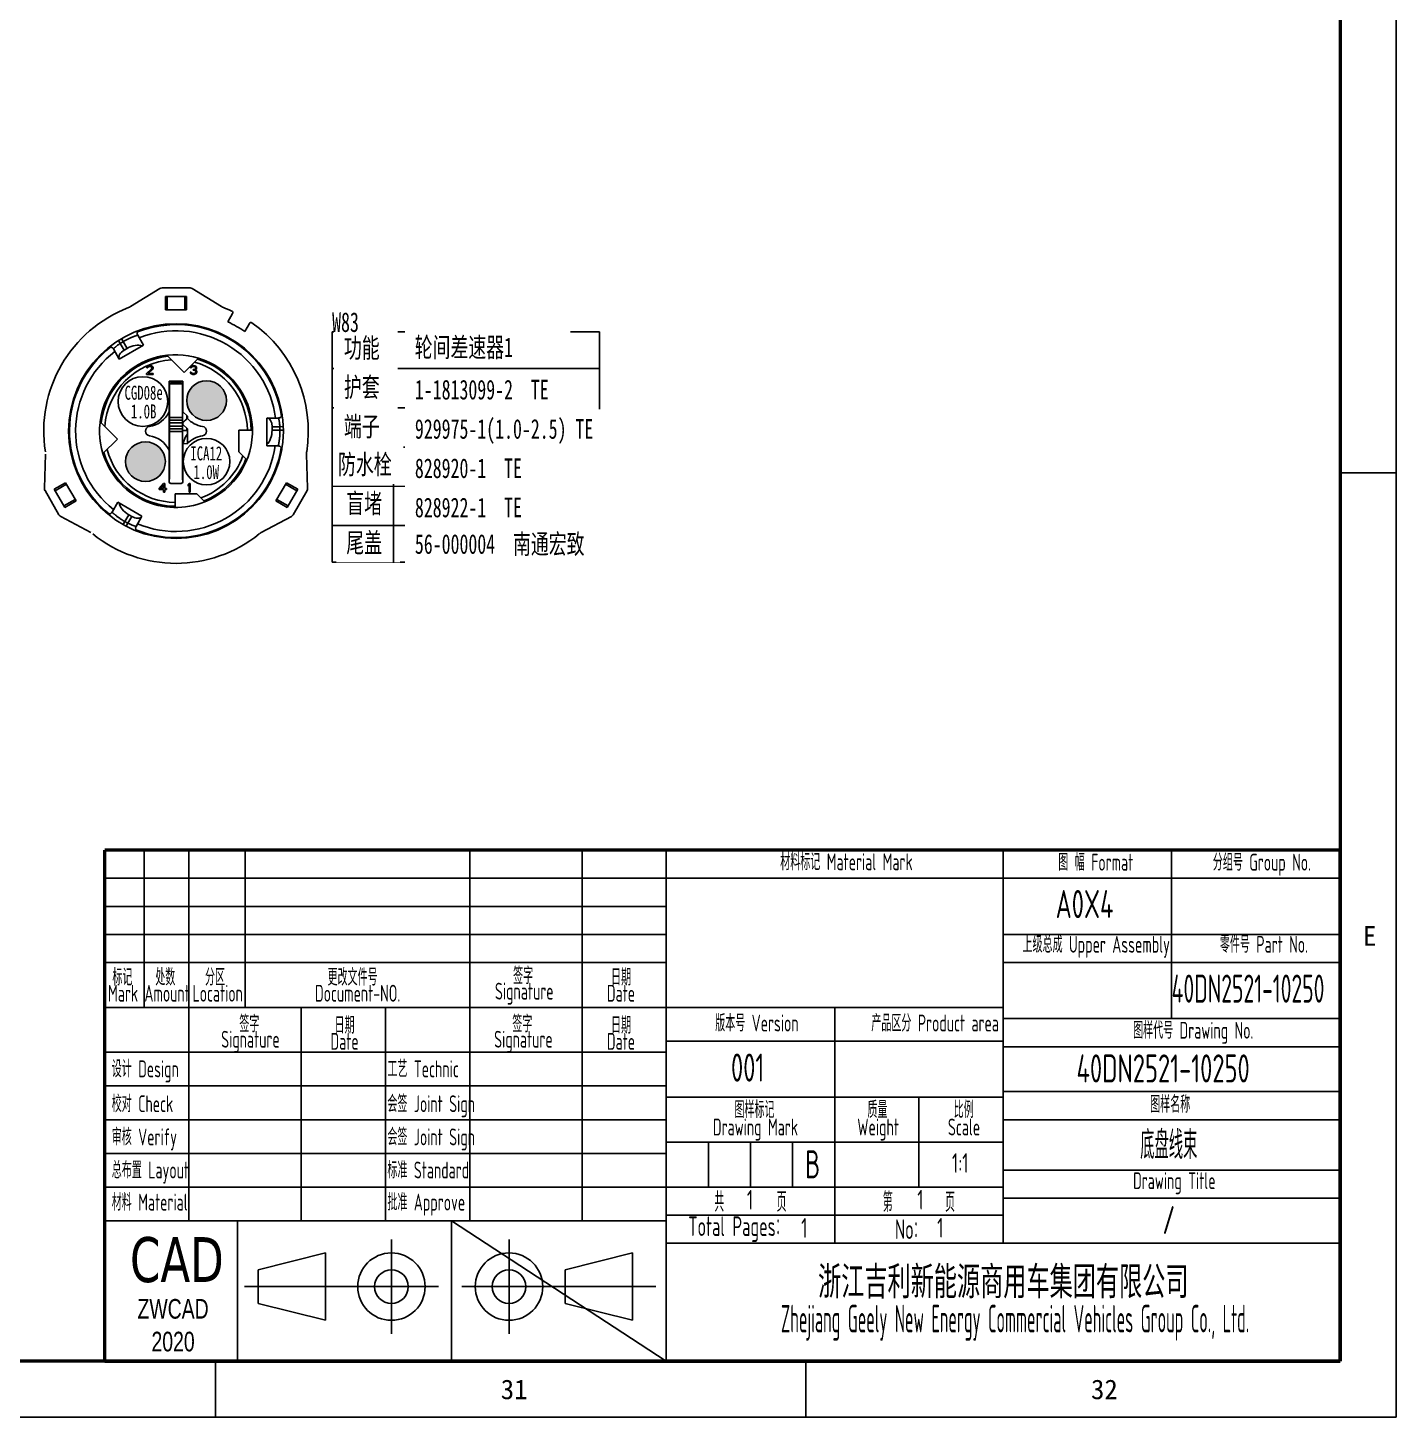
# Model space of a CAD drawing. Header units: millimetres. Extents: x 3853 to 7217, y 3585 to 4426.
# Drawn here: x 6973.2 to 7216.9, y 3584.9 to 3832.4 of the extents above; entities that cross this region are included whole.
import ezdxf
from ezdxf.enums import TextEntityAlignment as Align

# ---------------------------------------------------------------- set-up
doc = ezdxf.new("R2010")
doc.units = ezdxf.units.MM
doc.layers.get('0').update_dxf_attribs({"lineweight": 25})
for name, color, linetype, lineweight in [('1轮廓实线层', 7, 'Continuous', 50), ('6文字层', 3, 'Continuous', 25), ('_0', 7, 'Continuous', 25), ('图框层', 7, 'Continuous', 25)]:
    doc.layers.add(name, color=color, linetype=linetype, lineweight=lineweight)
doc.styles.add('PC_TEXTSTYLE', font='ISOCP.SHX', dxfattribs={"width": 0.707, "bigfont": 'GBCBIG.SHX'})
doc.styles.get("Standard").update_dxf_attribs({"font": ''})
doc.styles.add('技术要求及剖视用', font='gbenor.shx', dxfattribs={"width": 0.7, "bigfont": 'gbcbig.shx'})
doc.styles.add('标准', font='', dxfattribs={"width": 0.667})
doc.styles.add('模板专用', font='gbenor.shx', dxfattribs={"width": 0.7, "bigfont": 'gbcbig.shx'})
doc.styles.get('Standard').set_extended_font_data('SimSun')
doc.styles.get('标准').set_extended_font_data('SimSun')

# ---------------------------------------------------------------- blocks, each defined once
blk = doc.blocks.new('ZwmFrameMain_A0X4^_^分区图框^_^landscape')
at = {"lineweight": 50}
for p, q in [((3329, 821), (3329, 0)), ((3329, 0), (0, 0))]:
    blk.add_line(p, q, dxfattribs=at)
at = {"color": 3}
for p, q in [((3329, 158.2), (3339, 158.2)), ((3128.75, 0), (3128.75, -10)), ((3233.88, 0), (3233.88, -10))]:
    blk.add_line(p, q, dxfattribs=at)
at = {"layer": '图框层', "color": 1}
for p, q in [((3339, 831), (3339, -10)), ((3339, -10), (-25, -10))]:
    blk.add_line(p, q, dxfattribs=at)
at = {"color": 3, "char_height": 3.5, "attachment_point": 1}
for s, width, insert in [('E', 3.8442, (3333.09, 77.48)), ('31', 5.7094, (3179.53, -3.29)), ('32', 5.7094, (3284.65, -3.29))]:
    blk.add_mtext_dynamic_manual_height_columns(s, width=width, gutter_width=1, heights=[0], dxfattribs=dict(at, insert=insert))
blk = doc.blocks.new('ZwmFrameMain_标题栏1')
at = {"lineweight": 25}
for p, q in [((-213, 91), (-213, 63)), ((-205, 91), (-205, 63)), ((-195, 91), (-195, 63)), ((-155, 91), (-155, 63)), ((-135, 91), (-135, 63)), ((-120, 0), (-120, 91)), ((-60, 91), (-60, 21)), ((-60, 21), (-60, 77.63)), ((-60, 76), (0, 76)), ((-220, 63), (-120.17, 63)), ((-205, 63), (-205, 25)), ((-185, 63), (-185, 25)), ((-170, 63), (-170, 25)), ((-155, 63), (-155, 25)), ((-135, 63), (-135, 25)), ((-120.17, 63), (-60, 63)), ((-60, 61), (0, 61)), ((-220, 55), (-120, 55)), ((-60, 48), (0, 48)), ((-120, 47), (-60, 47)), ((-120, 31), (-60, 31)), ((-220, 25), (-120, 25)), ((-196.35, 0), (-196.35, 25)), ((-158.26, 25), (-158.26, 0)), ((-120, 21), (0, 21))]:
    blk.add_line(p, q, dxfattribs=at)
at = {"color": 1, "lineweight": 25}
for p, q in [((-30, 91), (-30, 60.94)), ((-220, 86), (-100.32, 86)), ((-120.17, 86), (0, 86)), ((-220, 81), (-120, 81)), ((-220, 76), (-120, 76)), ((-220, 71), (-120, 71)), ((-60, 71), (0, 71)), ((-90, 63), (-90, 21)), ((-120, 57), (-60, 57)), ((-60, 56), (0, 56)), ((-220, 49), (-120, 49)), ((-75, 47), (-75, 31)), ((-220, 43), (-120, 43)), ((-60, 43), (0, 43)), ((-120, 39), (-60, 39)), ((-220, 37), (-120, 37)), ((-60, 34), (0, 34)), ((-220, 31), (-120, 31)), ((-60, 29), (0, 29)), ((-120, 26), (-60, 26))]:
    blk.add_line(p, q, dxfattribs=at)
at = {"color": 1, "lineweight": 25, "ltscale": 0.2}
for p, q in [((-112.5, 39), (-112.5, 31)), ((-105, 39), (-105, 30.93)), ((-97.5, 39), (-97.5, 31))]:
    blk.add_line(p, q, dxfattribs=at)
at = {"color": 3, "ltscale": 0.309233}
for p, q in [((-158.26, 25), (-120, 0)), ((-168.94, 21.66), (-168.94, 4.87)), ((-148, 21.66), (-148, 4.87)), ((-192.7, 16.27), (-180.7, 19.27)), ((-180.7, 13.27), (-180.7, 19.27)), ((-138.02, 16.26), (-126.02, 19.26)), ((-126.02, 13.07), (-126.02, 19.26)), ((-192.7, 16.27), (-192.7, 10.27)), ((-138.02, 16.26), (-138.02, 10.26)), ((-195.08, 13.26), (-160.54, 13.26)), ((-180.7, 13.27), (-180.7, 7.27)), ((-168.94, 13.26), (-168.94, 13.26)), ((-121.87, 13.26), (-156.4, 13.26)), ((-148, 13.26), (-148, 13.26)), ((-126.02, 13.26), (-126.02, 7.26)), ((-192.7, 10.27), (-180.7, 7.27)), ((-138.02, 10.26), (-126.02, 7.26))]:
    blk.add_line(p, q, dxfattribs=at)
for centre, radius in [((-168.94, 13.26), 6), ((-148, 13.26), 6), ((-168.94, 13.26), 3), ((-148, 13.26), 3)]:
    blk.add_circle(centre, radius, dxfattribs=at)
at = {"layer": '1轮廓实线层'}
for p, q in [((0, 91), (-220, 91)), ((-220, 0), (-220, 91)), ((0, 0), (0, 91)), ((-220, 0), (0, 0))]:
    blk.add_line(p, q, dxfattribs=at)
at = {"color": 3, "ltscale": 0.309233, "attachment_point": 1}
for s, insert, char_height, width in [('{\\fVerdana|b0|i0|c0|p34;\\W0.707;CAD}', (-215.5, 22.08), 8, 21.8509), ('\\pxqc;{\\fArial|b0|i0|c0|p32;\\W0.707;ZWCAD \\P2020}', (-219.46, 11.06), 3.5, 23.2736)]:
    blk.add_mtext(s, dxfattribs=dict(at, insert=insert, char_height=char_height, width=width))
at = {"layer": '6文字层', "style": '技术要求及剖视用', "width": 0.7}
for s, p in [('材料标记 Material Mark', (-99.7, 87.44)), ('图 幅 Format', (-50.18, 87.36)), ('分组号 Group No.', (-22.66, 87.36)), ('上级总成 Upper Assembly', (-56.55, 72.74)), ('零件号 Part No.', (-21.41, 72.74)), ('标记', (-218.63, 66.89)), ('处数', (-210.99, 66.89)), ('分区', (-202.14, 66.89)), ('更改文件号', (-180.32, 66.89)), ('签字', (-147.27, 67.14)), ('日期', (-129.83, 66.89)), ('Mark', (-219.41, 64.02)), ('Amount', (-212.93, 64.02)), ('Location', (-204.37, 64.02)), ('Document-NO.', (-182.55, 64.02)), ('Signature', (-150.5, 64.4)), ('Date', (-130.56, 64.02)), ('签字', (-196.03, 58.57)), ('签字', (-147.42, 58.57)), ('版本号 Version', (-111.28, 58.71)), ('产品区分 Product area', (-83.48, 58.71)), ('日期', (-179.07, 58.32)), ('日期', (-129.83, 58.32)), ('图样代号 Drawing No.', (-36.86, 57.42)), ('Signature', (-199.26, 55.83)), ('Date', (-179.79, 55.45)), ('Signature', (-150.65, 55.83)), ('Date', (-130.56, 55.45)), ('设计 Design', (-218.75, 50.55)), ('工艺 Technic', (-169.66, 50.55)), ('校对 Check', (-218.75, 44.34)), ('会签 Joint Sign', (-169.66, 44.34)), ('图样名称', (-33.82, 44.24)), ('图样标记', (-107.86, 43.29)), ('质量', (-84.17, 43.29)), ('比例', (-68.81, 43.29)), ('Drawing Mark', (-111.68, 40.19)), ('Weight', (-85.97, 40.19)), ('Scale', (-69.83, 40.19)), ('审核 Verify', (-218.75, 38.43)), ('会签 Joint Sign', (-169.66, 38.43)), ('总布置 Layout', (-218.75, 32.53)), ('标准 Standard', (-169.66, 32.53)), ('Drawing Title', (-36.86, 30.63)), ('材料 Material', (-218.75, 26.81)), ('批准 Approve', (-169.66, 26.81))]:
    blk.add_text(s, height=3, dxfattribs=at).set_placement(p)
at = {"layer": '6文字层', "style": 'PC_TEXTSTYLE', "width": 0.667}
for s, p in [('共       页', (-105, 28.5)), ('第       页', (-75, 28.5)), ('Total Pages：', (-107.42, 23.5)), ('No：', (-76.73, 23.5))]:
    blk.add_text(s, height=3.5, dxfattribs=at).set_placement(p, align=Align.MIDDLE)
at = {"layer": '6文字层', "attachment_point": 1, "style": '模板专用'}
for s, insert, char_height in [('{\\W1;浙江吉利新能源商用车集团有限公司}', (-92.96, 16.91), 5.7267), ('{\\W0.5;Zhejiang Geely New Energy Commercial Vehicles Group Co., Ltd.}', (-99.57, 10.01), 4.9086)]:
    blk.add_mtext(s, dxfattribs=dict(at, insert=insert, char_height=char_height))
at = {"layer": '6文字层', "style": 'PC_TEXTSTYLE', "flags": 8}
for tag, height, width, p, p2 in [('图幅', 5, 4.24086, (-60, 78.91), (-31, 78.91)), ('分组号', 5, 2.767719, (-30, 78.85), (-1, 78.85)), ('材料标记', 7, 2.950542, (-120, 71.64), (-61, 71.64)), ('上级总成', 5, 2.046174, (-60, 63.91), (-31, 63.91)), ('图样代号', 5, 2.054167, (-30, 63.85), (-1, 63.85)), ('工艺', 5, 2.847383, (-155, 49.87), (-136, 49.87)), ('版本号', 5, 2.767719, (-120, 49.78), (-91, 49.78)), ('产品区分', 5, 2.030373, (-90, 49.78), (-61, 49.78)), ('图样代号', 5, 4.179167, (-60, 49.63), (-1, 49.63)), ('会签1', 5, 2.104235, (-155, 43.87), (-136, 43.87)), ('审核', 5, 2.712861, (-205, 37.87), (-186, 37.87)), ('会签2', 5, 1.894219, (-155, 37.87), (-136, 37.87)), ('图样名称', 5, 4.14677, (-60, 35.98), (-1, 35.98)), ('总布置', 5, 1.785147, (-205, 31.87), (-186, 31.87)), ('标准', 5, 2.756267, (-155, 31.87), (-136, 31.87)), ('S', 5, 0.930059, (-110.44, 32.56), (-107.42, 32.56)), ('A', 5, 0.804799, (-102.94, 32.56), (-99.92, 32.56)), ('B', 5, 0.928615, (-95.44, 32.56), (-92.42, 32.56)), ('质量', 3.5, 2.448074, (-88.46, 33.54), (-76.55, 33.54)), ('比例', 3.5, 2.367734, (-73.35, 33.54), (-61.93, 33.54)), ('批准', 5, 2.756267, (-155, 25.87), (-136, 25.87)), ('共几页', 3.5, 0.953151, (-108.58, 26.98), (-101.56, 26.98)), ('DRAWINGTITLE', 5, 1.364162, (-60, 22.63), (-1, 22.63)), ('共几页', 3.5, 0.953151, (-98.92, 21.98), (-91.89, 21.98))]:
    blk.add_attdef(tag, text='', height=height, dxfattribs=dict(at, width=width)).set_placement(p, p2, align=Align.FIT)
at = {"layer": '6文字层', "style": 'PC_TEXTSTYLE', "width": 9.500138, "flags": 8}
for tag, p, p2 in [('设计', (-205, 49.87), (-186, 49.77)), ('校对', (-205, 43.87), (-186, 43.77)), ('材料', (-205, 25.87), (-186, 25.77))]:
    blk.add_attdef(tag, text='', height=5, rotation=359.6913, dxfattribs=at).set_placement(p, p2, align=Align.FIT)
at = {"layer": '6文字层', "color": 3, "style": 'PC_TEXTSTYLE', "width": 0.96618, "flags": 8}
for p, p2 in [((-78.29, 27), (-71.16, 27)), ((-74.75, 22), (-67.62, 22))]:
    blk.add_attdef('第几页', text='', height=3.5, dxfattribs=at).set_placement(p, p2, align=Align.FIT)

msp = doc.modelspace()

# ---------------------------------------------------------------- hatches: boundary and pattern name
at = {"layer": '_0', "linetype": 'ByBlock', "lineweight": -3}
h = msp.add_hatch(color=0, dxfattribs=at)
h.dxf.hatch_style = 1
edge = h.paths.add_edge_path()
edge.add_ellipse((7005.05, 3766.03), major_axis=(3.54, 0), ratio=1, start_angle=0, end_angle=360)
h = msp.add_hatch(color=0, dxfattribs=at)
h.dxf.hatch_style = 1
edge = h.paths.add_edge_path()
edge.add_arc((6994.17, 3755.15), 3.54, 0, 360)

# ---------------------------------------------------------------- linework, layer by layer
at = {"layer": '_0', "color": 0, "linetype": 'ByBlock', "lineweight": -3}
for p, q in [((6996.71, 3785.98), (6991.52, 3782.76)), ((7002.1, 3786.1), (6997.12, 3786.1)), ((6997.74, 3784.54), (6997.74, 3782.21)), ((7001.47, 3784.54), (6997.74, 3784.54)), ((6998.05, 3782.21), (6998.05, 3784.54)), ((7001.16, 3782.21), (7001.16, 3784.54)), ((7001.47, 3782.21), (7001.47, 3784.54)), ((7007.7, 3782.76), (7002.51, 3785.98)), ((6997.74, 3782.21), (7001.47, 3782.21)), ((7008.84, 3780.05), (7009.69, 3781.52)), ((7012.69, 3779.78), (7011.85, 3778.32)), ((6989.91, 3777.07), (6990.22, 3776.54)), ((6993.81, 3775.92), (6992.79, 3777.69)), ((7075.01, 3778.25), (7027.41, 3778.25)), ((6989.5, 3773.43), (6988.45, 3775.25)), ((6989.36, 3776.74), (6989.69, 3776.21)), ((6993.81, 3775.92), (6989.5, 3773.43)), ((6990.38, 3775.02), (6989.69, 3776.21)), ((6990.92, 3775.33), (6990.22, 3776.54)), ((6990.38, 3775.02), (6990.92, 3775.33)), ((6994.42, 3772.02), (6994.39, 3771.89)), ((6994.55, 3772.16), (6994.42, 3772.02)), ((6994.68, 3772.22), (6994.55, 3772.16)), ((6994.62, 3771.99), (6994.72, 3772.06)), ((6994.91, 3772.25), (6994.68, 3772.22)), ((6994.72, 3772.06), (6994.88, 3772.09)), ((6994.88, 3772.09), (6995.01, 3772.09)), ((6995.04, 3772.25), (6994.91, 3772.25)), ((6995.01, 3772.09), (6995.17, 3772.06)), ((6995.23, 3772.22), (6995.04, 3772.25)), ((6995.17, 3772.06), (6995.27, 3771.99)), ((6995.36, 3772.16), (6995.23, 3772.22)), ((6995.49, 3772.02), (6995.36, 3772.16)), ((6995.53, 3771.89), (6995.49, 3772.02)), ((7001.04, 3771.04), (6997.98, 3774.1)), ((7001.04, 3771.04), (7003.6, 3773.6)), ((7002.2, 3772.02), (7002.17, 3771.89)), ((7002.33, 3772.16), (7002.2, 3772.02)), ((7002.46, 3772.22), (7002.33, 3772.16)), ((7002.39, 3771.99), (7002.49, 3772.06)), ((7002.69, 3772.25), (7002.46, 3772.22)), ((7002.49, 3772.06), (7002.65, 3772.09)), ((7002.65, 3772.09), (7002.78, 3772.09)), ((7002.75, 3772.25), (7002.69, 3772.25)), ((7002.98, 3772.22), (7002.75, 3772.25)), ((7002.78, 3772.09), (7002.95, 3772.06)), ((7002.95, 3772.06), (7003.04, 3771.99)), ((7003.11, 3772.16), (7002.98, 3772.22)), ((7003.24, 3772.02), (7003.11, 3772.16)), ((7003.27, 3771.89), (7003.24, 3772.02)), ((6995.27, 3771.69), (6994.36, 3770.86)), ((6994.36, 3770.86), (6994.36, 3770.7)), ((6994.36, 3770.7), (6995.53, 3770.7)), ((6994.39, 3771.89), (6994.55, 3771.89)), ((6994.55, 3771.89), (6994.62, 3771.99)), ((6994.62, 3770.86), (6995.43, 3771.59)), ((6995.53, 3770.86), (6994.62, 3770.86)), ((6995.27, 3771.99), (6995.33, 3771.89)), ((6995.33, 3771.82), (6995.27, 3771.69)), ((6995.33, 3771.89), (6995.33, 3771.82)), ((6995.43, 3771.59), (6995.49, 3771.69)), ((6995.49, 3771.69), (6995.53, 3771.82)), ((6995.53, 3771.82), (6995.53, 3771.89)), ((6995.53, 3770.7), (6995.53, 3770.86)), ((7002.14, 3771.06), (7002.17, 3770.96)), ((7002.3, 3771.06), (7002.14, 3771.06)), ((7002.17, 3771.89), (7002.33, 3771.89)), ((7002.17, 3770.96), (7002.23, 3770.86)), ((7002.23, 3770.86), (7002.33, 3770.8)), ((7002.33, 3771), (7002.3, 3771.06)), ((7002.33, 3771.89), (7002.39, 3771.99)), ((7002.39, 3770.93), (7002.33, 3771)), ((7002.33, 3770.8), (7002.46, 3770.73)), ((7002.46, 3770.9), (7002.39, 3770.93)), ((7002.62, 3770.86), (7002.46, 3770.9)), ((7002.46, 3770.73), (7002.59, 3770.7)), ((7002.59, 3770.7), (7002.85, 3770.7)), ((7002.82, 3770.86), (7002.62, 3770.86)), ((7002.65, 3771.56), (7002.65, 3771.43)), ((7002.78, 3771.56), (7002.65, 3771.56)), ((7002.65, 3771.43), (7002.78, 3771.43)), ((7002.98, 3771.63), (7002.78, 3771.56)), ((7002.78, 3771.43), (7002.98, 3771.39)), ((7002.98, 3770.9), (7002.82, 3770.86)), ((7002.85, 3770.7), (7002.98, 3770.73)), ((7003.04, 3771.69), (7002.98, 3771.63)), ((7002.98, 3771.39), (7003.08, 3771.33)), ((7003.04, 3770.93), (7002.98, 3770.9)), ((7002.98, 3770.73), (7003.11, 3770.8)), ((7003.04, 3771.99), (7003.11, 3771.89)), ((7003.11, 3771.82), (7003.04, 3771.69)), ((7003.04, 3771.49), (7003.17, 3771.59)), ((7003.2, 3771.43), (7003.04, 3771.49)), ((7003.11, 3771), (7003.04, 3770.93)), ((7003.08, 3771.33), (7003.14, 3771.2)), ((7003.11, 3771.89), (7003.11, 3771.82)), ((7003.14, 3771.06), (7003.11, 3771)), ((7003.11, 3770.8), (7003.2, 3770.86)), ((7003.14, 3771.2), (7003.14, 3771.06)), ((7003.17, 3771.59), (7003.24, 3771.69)), ((7003.27, 3771.33), (7003.2, 3771.43)), ((7003.2, 3770.86), (7003.27, 3770.96)), ((7003.24, 3771.69), (7003.27, 3771.82)), ((7003.27, 3771.82), (7003.27, 3771.89)), ((7003.3, 3771.2), (7003.27, 3771.33)), ((7003.27, 3770.96), (7003.3, 3771.06)), ((7003.3, 3771.06), (7003.3, 3771.2)), ((6998.36, 3751.57), (6998.36, 3769.46)), ((7000.85, 3769.46), (6998.36, 3769.46)), ((6998.44, 3768.99), (6998.75, 3769.3)), ((6998.44, 3752.16), (6998.44, 3768.99)), ((7000.77, 3768.99), (6998.44, 3768.99)), ((7000.46, 3769.3), (6998.75, 3769.3)), ((7000.77, 3768.99), (7000.46, 3769.3)), ((7000.77, 3768.99), (7000.77, 3752.16)), ((7000.85, 3764.01), (7000.85, 3769.46)), ((7027.39, 3764.75), (7075.01, 3764.75)), ((6986.1, 3762.22), (6989.16, 3759.16)), ((6998.44, 3763), (7000.77, 3763)), ((6998.44, 3762.53), (7000.77, 3762.53)), ((7000.77, 3762.07), (7001.55, 3762.85)), ((7001.63, 3763.23), (7000.79, 3764.08)), ((7001.64, 3762.85), (7000.85, 3762.07)), ((7001.55, 3762.85), (7001.55, 3763.31)), ((7001.63, 3762.85), (7001.63, 3763.23)), ((7015.78, 3762.92), (7017.88, 3762.92)), ((7015.78, 3757.95), (7015.78, 3762.92)), ((6998.44, 3762.07), (7000.77, 3762.07)), ((6998.44, 3761.45), (7000.77, 3761.45)), ((6998.44, 3760.98), (7000.77, 3760.98)), ((7000.77, 3760.51), (6998.44, 3760.51)), ((7001.63, 3760.98), (7000.77, 3761.83)), ((7000.77, 3760.67), (7001.55, 3760.67)), ((7000.85, 3762.07), (7000.85, 3761.76)), ((7001.55, 3760.67), (7001.55, 3761.06)), ((7001.63, 3760.98), (7001.63, 3758.34)), ((7010.81, 3760.75), (7013.22, 3760.75)), ((7010.81, 3760.75), (7010.81, 3756.87)), ((7016.72, 3761.37), (7018.1, 3761.37)), ((7016.72, 3761.37), (7016.72, 3760.75)), ((7016.72, 3760.75), (7018.11, 3760.75)), ((7018.72, 3761.39), (7018.1, 3761.37)), ((7018.73, 3760.75), (7018.11, 3760.75)), ((6986.6, 3756.6), (6989.16, 3759.16)), ((7000.85, 3758.38), (7001.63, 3758.34)), ((7000.85, 3758.38), (7000.85, 3751.57)), ((7015.78, 3757.95), (7017.83, 3757.95)), ((7027.4, 3757.75), (7075.01, 3757.75)), ((7027.41, 3757.75), (7075.01, 3757.75)), ((6976.36, 3756.51), (6976.17, 3750.41)), ((7010.81, 3756.87), (7012.21, 3755.46)), ((7023.04, 3750.41), (7022.85, 3756.51)), ((6976.28, 3749.99), (6978.76, 3745.68)), ((6979.95, 3751.4), (6977.93, 3750.23)), ((6977.93, 3750.23), (6979.8, 3747)), ((6978.09, 3749.96), (6980.11, 3751.13)), ((6981.82, 3748.17), (6979.95, 3751.4)), ((6997.41, 3751.26), (6996.63, 3750.37)), ((6996.63, 3750.37), (6996.63, 3750.17)), ((6996.63, 3750.17), (6997.41, 3750.17)), ((6996.85, 3750.37), (6997.41, 3750.99)), ((6997.41, 3750.37), (6996.85, 3750.37)), ((6997.6, 3751.26), (6997.41, 3751.26)), ((6997.41, 3750.99), (6997.41, 3750.37)), ((6997.41, 3750.17), (6997.41, 3749.7)), ((6997.6, 3750.37), (6997.6, 3751.26)), ((6997.92, 3750.37), (6997.6, 3750.37)), ((6997.6, 3750.17), (6997.92, 3750.17)), ((6997.6, 3749.7), (6997.6, 3750.17)), ((6997.92, 3750.17), (6997.92, 3750.37)), ((7000.54, 3751.26), (6998.68, 3751.26)), ((7001.94, 3751.26), (7001.75, 3751.03)), ((7001.75, 3751.03), (7001.75, 3750.76)), ((7001.75, 3750.76), (7001.94, 3750.99)), ((7002.14, 3751.26), (7001.94, 3751.26)), ((7001.94, 3750.99), (7001.94, 3749.7)), ((7002.14, 3749.7), (7002.14, 3751.26)), ((7019.26, 3751.4), (7017.4, 3748.17)), ((7019.11, 3751.13), (7021.13, 3749.96)), ((7021.28, 3750.23), (7019.26, 3751.4)), ((7021.28, 3750.23), (7019.42, 3747)), ((7020.45, 3745.68), (7022.94, 3749.99)), ((6979.64, 3747.27), (6981.67, 3748.43)), ((6979.8, 3747), (6981.82, 3748.17)), ((6989.23, 3747.91), (6988.21, 3746.14)), ((6989.23, 3747.91), (6993.54, 3745.42)), ((6997.41, 3749.7), (6997.6, 3749.7)), ((7003.33, 3749.39), (6999.45, 3749.39)), ((6999.45, 3746.98), (6999.45, 3749.39)), ((7001.94, 3749.7), (7002.14, 3749.7)), ((7003.33, 3749.39), (7004.74, 3747.99)), ((7019.42, 3747), (7017.4, 3748.17)), ((7017.55, 3748.43), (7019.57, 3747.27)), ((6979.07, 3745.39), (6984.46, 3742.5)), ((6991.19, 3745.7), (6990.49, 3744.49)), ((6991.73, 3745.39), (6991.04, 3744.19)), ((6991.73, 3745.39), (6991.19, 3745.7)), ((6992.49, 3743.6), (6993.54, 3745.42)), ((7014.76, 3742.5), (7020.15, 3745.39)), ((6990.19, 3743.95), (6990.49, 3744.49)), ((6990.75, 3743.64), (6991.04, 3744.19)), ((7075, 3743.76), (7027.39, 3743.76))]:
    msp.add_line(p, q, dxfattribs=at)
at = {"layer": '_0', "color": 0}
for p, q in [((7027.41, 3771.75), (7075.01, 3771.74)), ((7027.39, 3737.26), (7075, 3737.25))]:
    msp.add_line(p, q, dxfattribs=at)
at = {"layer": '_0', "color": 0, "linetype": 'ByBlock', "lineweight": -3}
for centre, radius in [((6999.61, 3760.59), 19.13), ((6993.72, 3765.86), 4.42), ((7005.05, 3766.03), 3.54), ((6994.17, 3755.15), 3.54), ((7005.05, 3755.15), 4.14)]:
    msp.add_circle(centre, radius, dxfattribs=at)
for centre, radius, start, end in [((6997.12, 3785.32), 0.778, 90, 121.7878), ((7002.1, 3785.32), 0.778, 58.2122, 90), ((6999.61, 3760.59), 23.56, 110.9746, 189.0254), ((6990.45, 3784.48), 2.02, 290.9746, 301.7878), ((7008.77, 3784.48), 2.02, 238.2122, 249.0254), ((6999.61, 3760.59), 23.56, 65.0485, 69.0254), ((7009.42, 3781.67), 0.311, 330, 65.0485), ((6999.61, 3760.59), 18.97, 7.9254, 111.1055), ((6999.61, 3760.59), 21.54, 55.3799, 64.6201), ((7012.96, 3779.62), 0.311, 54.9515, 150), ((6999.61, 3760.59), 23.56, 350.9746, 54.9515), ((6993.33, 3778), 0.622, 111.1121, 210), ((6999.61, 3760.59), 17.88, 7.4957, 111.4964), ((6999.61, 3760.59), 18.97, 127.9254, 231.1055), ((6999.61, 3760.59), 17.88, 127.4957, 231.4964), ((6987.91, 3774.93), 0.622, 30, 122.959), ((6999.61, 3760.59), 18.51, 120.4815, 122.4081), ((6999.61, 3760.59), 13.61, 72.9416, 197.0584), ((6999.61, 3760.59), 13.61, 96.8922, 173.1078), ((6999.61, 3760.59), 13.4, 96.1901, 173.8099), ((6999.61, 3760.59), 12.71, 93.6436, 176.3564), ((6999.61, 3760.59), 12.71, 0.7011, 75.1108), ((6999.61, 3760.59), 13.4, 0.665, 73.4152), ((6999.61, 3760.59), 13.61, 292.1344, 72.9416), ((6994.17, 3768.37), 4.28, 349.0575, 0), ((7005.05, 3768.37), 4.28, 180, 190.9425), ((6994.17, 3766.03), 4.28, 349.0575, 0), ((7005.05, 3766.03), 4.28, 180, 190.9425), ((6994.17, 3766.03), 4.67, 278.7974, 334.1581), ((7000.57, 3763.86), 0.311, 45, 48.2492), ((7005.05, 3766.03), 4.67, 222.8334, 261.2026), ((7017.88, 3763.55), 0.622, 270, 2.959), ((6995.01, 3760.59), 0.842, 98.7974, 261.2026), ((6994.17, 3755.15), 4.67, 25.8419, 81.2026), ((7005.05, 3757.48), 4.28, 143.1301, 167.9175), ((7005.03, 3755.14), 4.67, 98.6125, 136.85), ((7004.21, 3760.59), 0.842, 278.6125, 81.2026), ((6999.61, 3760.59), 18.51, 0.4815, 2.4081), ((6999.61, 3760.59), 12.71, 194.8892, 269.2989), ((6999.61, 3760.59), 18.97, 247.9254, 351.1055), ((6999.61, 3760.59), 17.88, 247.4957, 351.4964), ((6994.17, 3757.48), 4.28, 349.0575, 10.9425), ((7005.05, 3757.48), 4.28, 169.0575, 190.9425), ((7017.83, 3757.32), 0.622, 351.1121, 90), ((6999.61, 3760.59), 13.61, 197.0584, 292.1259), ((6999.61, 3760.59), 13.4, 196.5848, 269.335), ((6994.17, 3755.15), 4.28, 349.0575, 0), ((7005.05, 3755.15), 4.28, 180, 190.9425), ((6999.61, 3760.59), 12.71, 290.4163, 339.5837), ((6999.61, 3760.59), 13.4, 291.7581, 338.2419), ((7024.87, 3756.58), 2.02, 170.9746, 181.7878), ((6976.95, 3750.38), 0.778, 178.2122, 210), ((6997.66, 3752.16), 0.778, 334.2402, 0), ((6998.68, 3751.57), 0.311, 180, 270), ((7000.54, 3751.57), 0.311, 270, 0), ((7001.55, 3752.16), 0.778, 180, 205.7598), ((7022.27, 3750.38), 0.778, 330, 1.7878), ((6979.44, 3746.07), 0.778, 210, 241.7878), ((6987.67, 3746.45), 0.622, 231.1121, 330), ((7019.78, 3746.07), 0.778, 298.2122, 330), ((6999.61, 3760.59), 18.51, 240.4815, 242.4081), ((6993.03, 3743.29), 0.622, 150, 242.959), ((7015.72, 3740.72), 2.02, 118.2122, 129.0254), ((6999.61, 3760.59), 23.56, 230.9746, 309.0254)]:
    msp.add_arc(centre, radius, start, end, dxfattribs=at)
for centre, major_axis, start_param, end_param in [((6990.83, 3774.24), (1.35, 0.78), 1.570796, 3.141593), ((6991.73, 3773.93), (2.42, 1.4), 0.436367, 1.570796), ((7015.82, 3761.37), (0, 1.56), 4.712389, 6.283185), ((7015.1, 3760.75), (0, 2.8), 3.57796, 4.712389), ((6992, 3747.1), (2.42, -1.4), 3.57796, 4.712389), ((6992.18, 3746.16), (1.35, -0.78), 4.712389, 6.283185)]:
    msp.add_ellipse(centre, major_axis=major_axis, ratio=0.57735, start_param=start_param, end_param=end_param, dxfattribs=at)
for points, knots in [([(6992.79, 3777.69), (6992.79, 3777.69), (6992.79, 3777.69), (6992.79, 3777.69), (6992.79, 3777.69), (6992.79, 3777.69), (6992.78, 3777.69), (6992.78, 3777.69), (6992.78, 3777.68), (6992.77, 3777.68), (6992.76, 3777.68), (6992.75, 3777.68), (6992.74, 3777.67), (6992.72, 3777.67), (6992.7, 3777.66), (6992.67, 3777.65), (6992.63, 3777.64), (6992.58, 3777.62), (6992.53, 3777.6), (6992.47, 3777.58), (6992.4, 3777.56), (6992.31, 3777.52), (6992.17, 3777.47), (6992, 3777.41), (6991.81, 3777.33), (6991.61, 3777.25), (6991.39, 3777.15), (6991.16, 3777.04), (6990.93, 3776.93), (6990.61, 3776.77), (6990.38, 3776.63), (6990.22, 3776.54)], [0, 0, 0, 0, 0.000077, 0.000308, 0.000692, 0.001231, 0.001922, 0.002768, 0.004918, 0.00768, 0.011052, 0.01503, 0.019611, 0.024792, 0.030569, 0.043891, 0.059538, 0.077461, 0.097609, 0.119925, 0.144347, 0.170808, 0.229567, 0.29561, 0.368294, 0.446935, 0.530806, 0.619134, 0.711099, 0.80584, 1, 1, 1, 1]), ([(6989.69, 3776.21), (6989.61, 3776.16), (6989.44, 3776.05), (6989.24, 3775.9), (6989.09, 3775.79), (6988.99, 3775.71), (6988.89, 3775.63), (6988.81, 3775.56), (6988.73, 3775.49), (6988.66, 3775.43), (6988.6, 3775.38), (6988.57, 3775.35), (6988.54, 3775.33), (6988.52, 3775.31), (6988.51, 3775.29), (6988.49, 3775.28), (6988.48, 3775.27), (6988.47, 3775.26), (6988.47, 3775.26), (6988.46, 3775.25), (6988.46, 3775.25), (6988.46, 3775.25), (6988.46, 3775.25), (6988.45, 3775.25), (6988.45, 3775.25), (6988.45, 3775.25), (6988.45, 3775.25)], [0, 0, 0, 0, 0.193833, 0.380292, 0.468562, 0.552426, 0.631106, 0.703864, 0.770002, 0.828865, 0.879846, 0.902206, 0.922394, 0.940353, 0.956029, 0.969377, 0.980355, 0.984944, 0.988929, 0.992306, 0.995073, 0.997227, 0.998767, 0.999306, 0.999692, 1, 1, 1, 1]), ([(7018.1, 3761.37), (7018.09, 3761.47), (7018.08, 3761.67), (7018.05, 3761.91), (7018.03, 3762.1), (7018.01, 3762.23), (7017.99, 3762.35), (7017.97, 3762.46), (7017.95, 3762.57), (7017.93, 3762.66), (7017.92, 3762.72), (7017.91, 3762.77), (7017.9, 3762.8), (7017.9, 3762.83), (7017.89, 3762.85), (7017.89, 3762.87), (7017.89, 3762.89), (7017.88, 3762.9), (7017.88, 3762.91), (7017.88, 3762.91), (7017.88, 3762.92), (7017.88, 3762.92), (7017.88, 3762.92), (7017.88, 3762.92), (7017.88, 3762.92), (7017.88, 3762.92), (7017.88, 3762.92)], [0, 0, 0, 0, 0.193832, 0.380291, 0.468562, 0.552426, 0.631105, 0.703863, 0.770002, 0.828865, 0.879846, 0.902206, 0.922394, 0.940353, 0.956029, 0.969377, 0.980355, 0.984944, 0.988929, 0.992306, 0.995073, 0.997227, 0.998767, 0.999306, 0.999692, 1, 1, 1, 1]), ([(7017.83, 3757.95), (7017.83, 3757.95), (7017.83, 3757.95), (7017.83, 3757.95), (7017.83, 3757.95), (7017.83, 3757.95), (7017.83, 3757.95), (7017.83, 3757.96), (7017.83, 3757.96), (7017.83, 3757.97), (7017.83, 3757.98), (7017.83, 3757.99), (7017.84, 3758), (7017.84, 3758.02), (7017.84, 3758.04), (7017.85, 3758.07), (7017.86, 3758.11), (7017.87, 3758.16), (7017.88, 3758.22), (7017.89, 3758.28), (7017.91, 3758.35), (7017.92, 3758.45), (7017.95, 3758.59), (7017.98, 3758.77), (7018.01, 3758.97), (7018.03, 3759.19), (7018.06, 3759.43), (7018.08, 3759.68), (7018.1, 3759.93), (7018.11, 3760.29), (7018.12, 3760.56), (7018.11, 3760.75)], [0, 0, 0, 0, 0.000077, 0.000308, 0.000692, 0.001231, 0.001922, 0.002768, 0.004918, 0.00768, 0.011052, 0.01503, 0.019611, 0.024792, 0.030569, 0.043891, 0.059538, 0.077461, 0.097609, 0.119925, 0.144347, 0.170808, 0.229567, 0.29561, 0.368294, 0.446935, 0.530806, 0.619134, 0.711099, 0.80584, 1, 1, 1, 1]), ([(6988.21, 3746.14), (6988.21, 3746.14), (6988.21, 3746.14), (6988.21, 3746.14), (6988.21, 3746.13), (6988.21, 3746.13), (6988.21, 3746.13), (6988.22, 3746.13), (6988.22, 3746.13), (6988.23, 3746.12), (6988.23, 3746.12), (6988.24, 3746.11), (6988.25, 3746.1), (6988.26, 3746.09), (6988.28, 3746.07), (6988.3, 3746.05), (6988.34, 3746.02), (6988.37, 3745.99), (6988.42, 3745.95), (6988.47, 3745.91), (6988.52, 3745.87), (6988.6, 3745.8), (6988.71, 3745.71), (6988.85, 3745.59), (6989.01, 3745.47), (6989.19, 3745.33), (6989.38, 3745.19), (6989.58, 3745.05), (6989.8, 3744.91), (6990.1, 3744.71), (6990.33, 3744.58), (6990.49, 3744.49)], [0, 0, 0, 0, 0.000077, 0.000308, 0.000692, 0.001231, 0.001922, 0.002768, 0.004918, 0.00768, 0.011052, 0.01503, 0.019611, 0.024792, 0.030569, 0.043891, 0.059538, 0.077461, 0.09761, 0.119925, 0.144347, 0.170808, 0.229567, 0.29561, 0.368294, 0.446935, 0.530806, 0.619134, 0.711099, 0.80584, 1, 1, 1, 1]), ([(6991.04, 3744.19), (6991.13, 3744.14), (6991.31, 3744.06), (6991.53, 3743.96), (6991.71, 3743.88), (6991.83, 3743.84), (6991.94, 3743.79), (6992.05, 3743.75), (6992.15, 3743.72), (6992.23, 3743.69), (6992.3, 3743.66), (6992.35, 3743.65), (6992.38, 3743.64), (6992.4, 3743.63), (6992.43, 3743.62), (6992.45, 3743.62), (6992.46, 3743.61), (6992.47, 3743.61), (6992.48, 3743.61), (6992.48, 3743.61), (6992.49, 3743.6), (6992.49, 3743.6), (6992.49, 3743.6), (6992.49, 3743.6), (6992.49, 3743.6), (6992.49, 3743.6), (6992.49, 3743.6)], [0, 0, 0, 0, 0.193832, 0.380291, 0.468562, 0.552426, 0.631105, 0.703863, 0.770002, 0.828865, 0.879846, 0.902206, 0.922394, 0.940353, 0.956029, 0.969377, 0.980355, 0.984944, 0.988929, 0.992306, 0.995073, 0.997227, 0.998767, 0.999306, 0.999692, 1, 1, 1, 1])]:
    msp.add_open_spline(points, degree=3, knots=knots, dxfattribs=at)

# ---------------------------------------------------------------- block references
at = {"layer": '图框层'}
ref = msp.add_blockref('ZwmFrameMain_标题栏1', (7206.91, 3594.93), dxfattribs=at)
ref.add_attrib('图样代号', '40DN2521-10250 ', dxfattribs={"layer": '6文字层', "height": 5, "style": 'PC_TEXTSTYLE', "width": 0.574257}).set_placement((7176.91, 3658.78), (7205.91, 3658.78), align=Align.FIT)
ref.add_attrib('共几页', '1', dxfattribs={"layer": '6文字层', "height": 3.5, "style": 'PC_TEXTSTYLE', "width": 0.707}).set_placement((7101.84, 3621.9), align=Align.CENTER)
ref.add_attrib('图样名称', '底盘线束', dxfattribs={"layer": '6文字层', "height": 5, "style": 'PC_TEXTSTYLE', "width": 0.707}).set_placement((7176.41, 3630.91), align=Align.CENTER)
ref.add_attrib('图样代号', '40DN2521-10250 ', dxfattribs={"layer": '6文字层', "height": 5, "style": 'PC_TEXTSTYLE', "width": 0.707}).set_placement((7176.41, 3644.56), align=Align.CENTER)
ref.add_attrib('比例', '1:1', dxfattribs={"layer": '6文字层', "height": 3.5, "style": 'PC_TEXTSTYLE', "width": 0.707}).set_placement((7139.27, 3628.47), align=Align.CENTER)
ref.add_attrib('第几页', '1', dxfattribs={"layer": '6文字层', "color": 3, "height": 3.5, "style": 'PC_TEXTSTYLE', "width": 0.707}).set_placement((7132.18, 3621.93), align=Align.CENTER)
ref.add_attrib('DRAWINGTITLE', '/', dxfattribs={"layer": '6文字层', "height": 5, "style": 'PC_TEXTSTYLE', "width": 0.707}).set_placement((7176.41, 3617.56), align=Align.CENTER)
ref.add_attrib('图幅', 'A0X4', dxfattribs={"layer": '6文字层', "height": 5, "style": 'PC_TEXTSTYLE', "width": 0.707}).set_placement((7161.41, 3673.84), align=Align.CENTER)
ref.add_attrib('版本号', '001', dxfattribs={"layer": '6文字层', "height": 5, "style": 'PC_TEXTSTYLE', "width": 0.707}).set_placement((7101.41, 3644.71), align=Align.CENTER)
ref.add_attrib('B', 'B', dxfattribs={"layer": '6文字层', "height": 5, "style": 'PC_TEXTSTYLE', "width": 0.707}).set_placement((7112.98, 3627.49), align=Align.CENTER)
ref.add_attrib('第几页', '1', dxfattribs={"layer": '6文字层', "color": 3, "height": 3.5, "style": 'PC_TEXTSTYLE', "width": 0.707}).set_placement((7135.72, 3616.93), align=Align.CENTER)
ref.add_attrib('共几页', '1', dxfattribs={"layer": '6文字层', "height": 3.5, "style": 'PC_TEXTSTYLE', "width": 0.707}).set_placement((7111.5, 3616.9), align=Align.CENTER)

# ---------------------------------------------------------------- texts
at = {"layer": '_0', "color": 0, "char_height": 2.5, "width": 4.9731, "attachment_point": 1, "style": '标准'}
for s, insert in [('\\pxsm0.8,qc,t0.32;{\\fFangSong_GB2312|b0|i0|c134|p2;CGD08e\\P1.0B}', (6991.36, 3768.68)), ('\\pxsm0.8,qc,t0.32;{\\fFangSong_GB2312|b0|i0|c134|p2;ICA12\\P1.0W}', (7002.51, 3757.88))]:
    msp.add_mtext(s, dxfattribs=dict(at, insert=insert))

# ---------------------------------------------------------------- next in the draw order: texts
at = {"layer": '_0', "color": 0, "char_height": 3.5, "attachment_point": 1, "style": '标准', "bg_fill": 2}
for s, insert, width in [('{\\fFangSong_GB2312|b0|i0|c134|p2;轮间差速器1}', (7042.11, 3777.27), 25.971), ('{\\fFangSong_GB2312|b0|i0|c134|p2;盲堵}', (7029.93, 3749.47), 7.8037)]:
    msp.add_mtext(s, dxfattribs=dict(at, insert=insert, width=width))

# ---------------------------------------------------------------- next in the draw order: linework, layer by layer
at = {"layer": '_0', "color": 0, "linetype": 'ByBlock', "lineweight": -3}
msp.add_line((7027.41, 3750.75), (7075.01, 3750.76), dxfattribs=at)

# ---------------------------------------------------------------- next in the draw order: texts
at = {"layer": '_0', "color": 0, "char_height": 3.5, "attachment_point": 1, "style": '标准', "bg_fill": 2}
for s, insert, width in [('{\\fFangSong_GB2312|b0|i0|c134|p2;1-1813099-2  TE}', (7042.15, 3769.73), 35.8921), ('{\\fFangSong_GB2312|b0|i0|c134|p2;尾盖}', (7029.93, 3742.47), 7.8037)]:
    msp.add_mtext(s, dxfattribs=dict(at, insert=insert, width=width))

# ---------------------------------------------------------------- next in the draw order: linework, layer by layer
at = {"layer": '_0', "color": 0, "linetype": 'ByBlock', "lineweight": -3}
for p, q in [((7038.31, 3778.25), (7038.33, 3737.26)), ((7027.41, 3743.76), (7075.01, 3743.77))]:
    msp.add_line(p, q, dxfattribs=at)
at = {"layer": '_0', "lineweight": -3}
msp.add_line((7075.01, 3778.25), (7075, 3737.25), dxfattribs=at)
at = {"layer": '_0', "color": 0, "lineweight": -3}
msp.add_line((7027.39, 3743.76), (7027.39, 3737.26), dxfattribs=at)

# ---------------------------------------------------------------- next in the draw order: texts
at = {"layer": '_0', "color": 0, "char_height": 3.5, "attachment_point": 1, "style": '标准', "bg_fill": 2}
for s, insert, width in [('{\\fFangSong_GB2312|b0|i0|c134|p2;功能}', (7029.51, 3777.16), 7.8037), ('{\\fFangSong_GB2312|b0|i0|c134|p2;56-000004  南通宏致}', (7042.15, 3742.23), 35.8921)]:
    msp.add_mtext(s, dxfattribs=dict(at, insert=insert, width=width))

# ---------------------------------------------------------------- next in the draw order: texts
at = {"layer": '_0', "color": 0, "linetype": 'ByBlock', "lineweight": -3, "insert": (7027.41, 3781.75), "char_height": 3.5, "width": 15.1586, "attachment_point": 1, "style": '标准'}
msp.add_mtext('W83', dxfattribs=at)
at = {"layer": '_0', "color": 0, "insert": (7029.51, 3770.17), "char_height": 3.5, "width": 7.8037, "attachment_point": 1, "style": '标准', "bg_fill": 2}
msp.add_mtext('{\\fFangSong_GB2312|b0|i0|c134|p2;护套}', dxfattribs=at)

# ---------------------------------------------------------------- next in the draw order: linework, layer by layer
at = {"layer": '_0', "color": 0, "lineweight": -3}
msp.add_line((7027.41, 3778.25), (7027.41, 3771.75), dxfattribs=at)

# ---------------------------------------------------------------- next in the draw order: texts
at = {"layer": '_0', "color": 0, "insert": (7029.51, 3763.17), "char_height": 3.5, "width": 7.8037, "attachment_point": 1, "style": '标准', "bg_fill": 2}
msp.add_mtext('{\\fFangSong_GB2312|b0|i0|c134|p2;端子}', dxfattribs=at)

# ---------------------------------------------------------------- next in the draw order: linework, layer by layer
at = {"layer": '_0', "color": 0, "lineweight": -3}
msp.add_line((7027.41, 3771.75), (7027.41, 3764.75), dxfattribs=at)

# ---------------------------------------------------------------- next in the draw order: texts
at = {"layer": '_0', "color": 0, "insert": (7028.46, 3756.43), "char_height": 3.5, "width": 9.8578, "attachment_point": 1, "style": '标准', "bg_fill": 2}
msp.add_mtext('{\\fFangSong_GB2312|b0|i0|c134|p2;防水栓}', dxfattribs=at)

# ---------------------------------------------------------------- next in the draw order: linework, layer by layer
at = {"layer": '_0', "color": 0, "lineweight": -3}
for p, q in [((7027.41, 3764.75), (7027.41, 3757.75)), ((7027.41, 3757.75), (7027.41, 3750.75)), ((7027.41, 3750.75), (7027.41, 3743.76))]:
    msp.add_line(p, q, dxfattribs=at)

# ---------------------------------------------------------------- next in the draw order: texts
at = {"layer": '_0', "color": 0, "insert": (7042.15, 3762.73), "char_height": 3.5, "width": 35.8921, "attachment_point": 1, "style": '标准', "bg_fill": 2}
msp.add_mtext('{\\fFangSong_GB2312|b0|i0|c134|p2;929975-1(1.0-2.5) TE}', dxfattribs=at)

# ---------------------------------------------------------------- next in the draw order: texts
at = {"layer": '_0', "color": 0, "insert": (7042.15, 3755.73), "char_height": 3.5, "width": 35.8921, "attachment_point": 1, "style": '标准', "bg_fill": 2}
msp.add_mtext('{\\fFangSong_GB2312|b0|i0|c134|p2;828920-1  TE}', dxfattribs=at)

# ---------------------------------------------------------------- next in the draw order: texts
at = {"layer": '_0', "color": 0, "insert": (7042.15, 3748.74), "char_height": 3.5, "width": 35.8921, "attachment_point": 1, "style": '标准', "bg_fill": 2}
msp.add_mtext('{\\fFangSong_GB2312|b0|i0|c134|p2;828922-1  TE}', dxfattribs=at)

# ---------------------------------------------------------------- next in the draw order: block references
at = {"layer": '图框层'}
msp.add_blockref('ZwmFrameMain_A0X4^_^分区图框^_^landscape', (3877.91, 3594.93), dxfattribs=at)

doc.saveas('drawing.dxf')
